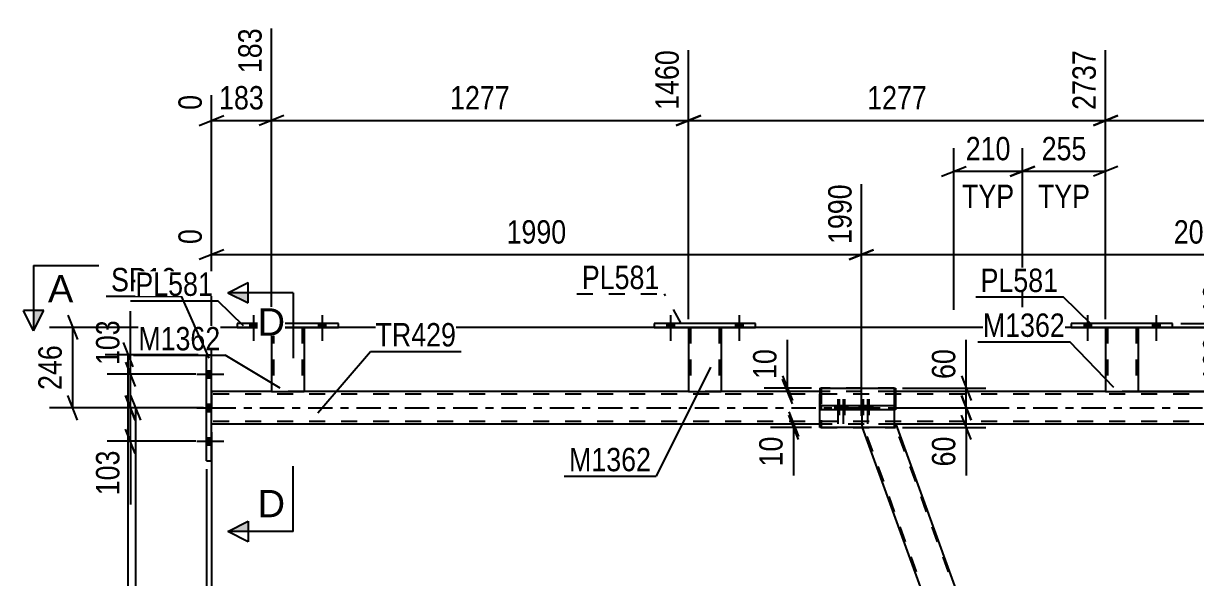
# Model space of a CAD drawing. Header units: millimetres. Extents: x 0 to 1772, y 0 to 560.
# Drawn here: x 1027.2 to 1170.7, y 406 to 473.9 of the extents above; entities that cross this region are included whole.
import ezdxf

# ---------------------------------------------------------------- set-up
doc = ezdxf.new("R2010")
doc.units = ezdxf.units.MM
doc.linetypes.add('DXK_LINE_DOT2', pattern=[3.9198, 1.9599, -1.9599])
doc.linetypes.add('DXK_LINE_DOT3', pattern=[5.9187, 2.979, -0.9799, 0.9799, -0.9799])
doc.styles.add('Arial', font='ARIAL.TTF', dxfattribs={"height": 0.2})
doc.styles.add('Arial Narrow', font='ARIALN.TTF', dxfattribs={"height": 0.2})

# ---------------------------------------------------------------- blocks, each defined once
blk = doc.blocks.new('Bolt-814276686-3985 - 3518')
at = {"linetype": 'Continuous'}
for points in [[(1054.9, 436.66), (1055.78, 436.66), (1055.78, 437.14), (1054.9, 437.14)], [(1063.3, 436.66), (1064.18, 436.66), (1064.18, 437.14), (1063.3, 437.14)]]:
    blk.add_hatch(color=1, dxfattribs=at).paths.add_polyline_path(points)
at = {"color": 1, "linetype": 'Continuous'}
for p, q in [((1055.34, 438.14), (1055.34, 435.02)), ((1063.74, 438.14), (1063.74, 435.02)), ((1054.9, 437.14), (1054.9, 436.66)), ((1055.78, 437.14), (1055.78, 436.66)), ((1063.3, 437.14), (1063.3, 436.66)), ((1064.18, 437.14), (1064.18, 436.66))]:
    blk.add_line(p, q, dxfattribs=at)
blk = doc.blocks.new('Part-814276686-3584 - 3518')
at = {"color": 2, "linetype": 'Continuous'}
for p, q in [((1131, 427.06), (1124.7, 427.06)), ((1124.7, 426.58), (1124.7, 427.06)), ((1131, 426.58), (1124.7, 426.58)), ((1133.81, 427.06), (1131, 427.06)), ((1131, 426.58), (1131, 427.06)), ((1133.81, 426.58), (1131, 426.58)), ((1133.81, 427.06), (1133.81, 426.58))]:
    blk.add_line(p, q, dxfattribs=at)
blk = doc.blocks.new('Part-814276686-3600 - 3518')
at = {"color": 2, "linetype": 'Continuous'}
for p, q in [((1049.57, 420.32), (1049.57, 433.32)), ((1049.57, 433.32), (1050.21, 433.32)), ((1050.21, 420.32), (1050.21, 433.32)), ((1049.57, 420.32), (1050.21, 420.32))]:
    blk.add_line(p, q, dxfattribs=at)
blk = doc.blocks.new('Bolt-814276686-3553 - 3518')
at = {"linetype": 'Continuous'}
for points in [[(1050.21, 430.48), (1050.21, 431.36), (1049.57, 431.36), (1049.57, 430.48)], [(1050.21, 430.48), (1050.21, 431.36), (1049.57, 431.36), (1049.57, 430.48)], [(1050.21, 430.48), (1050.21, 431.36), (1049.57, 431.36), (1049.57, 430.48)], [(1050.21, 426.38), (1050.21, 427.26), (1049.57, 427.26), (1049.57, 426.38)], [(1050.21, 426.38), (1050.21, 427.26), (1049.57, 427.26), (1049.57, 426.38)], [(1050.21, 422.28), (1050.21, 423.16), (1049.57, 423.16), (1049.57, 422.28)], [(1050.21, 422.28), (1050.21, 423.16), (1049.57, 423.16), (1049.57, 422.28)], [(1050.21, 422.28), (1050.21, 423.16), (1049.57, 423.16), (1049.57, 422.28)]]:
    blk.add_hatch(color=1, dxfattribs=at).paths.add_polyline_path(points)
at = {"color": 1, "linetype": 'Continuous'}
for p, q in [((1048.41, 430.92), (1051.73, 430.92)), ((1048.41, 430.92), (1051.73, 430.92)), ((1048.41, 430.92), (1051.73, 430.92)), ((1049.57, 431.36), (1050.21, 431.36)), ((1049.57, 431.36), (1050.21, 431.36)), ((1049.57, 431.36), (1050.21, 431.36)), ((1049.57, 430.48), (1050.21, 430.48)), ((1049.57, 430.48), (1050.21, 430.48)), ((1049.57, 430.48), (1050.21, 430.48)), ((1048.41, 426.82), (1051.73, 426.82)), ((1048.41, 426.82), (1051.73, 426.82)), ((1049.57, 427.26), (1050.21, 427.26)), ((1049.57, 427.26), (1050.21, 427.26)), ((1049.57, 426.38), (1050.21, 426.38)), ((1049.57, 426.38), (1050.21, 426.38)), ((1048.41, 422.72), (1051.73, 422.72)), ((1048.41, 422.72), (1051.73, 422.72)), ((1048.41, 422.72), (1051.73, 422.72)), ((1049.57, 423.16), (1050.21, 423.16)), ((1049.57, 423.16), (1050.21, 423.16)), ((1049.57, 423.16), (1050.21, 423.16)), ((1049.57, 422.28), (1050.21, 422.28)), ((1049.57, 422.28), (1050.21, 422.28)), ((1049.57, 422.28), (1050.21, 422.28))]:
    blk.add_line(p, q, dxfattribs=at)
blk = doc.blocks.new('Bolt-814276686-3987 - 3518')
at = {"linetype": 'Continuous'}
for points in [[(1105.98, 436.66), (1106.86, 436.66), (1106.86, 437.14), (1105.98, 437.14)], [(1114.38, 436.66), (1115.26, 436.66), (1115.26, 437.14), (1114.38, 437.14)]]:
    blk.add_hatch(color=1, dxfattribs=at).paths.add_polyline_path(points)
at = {"color": 1, "linetype": 'Continuous'}
for p, q in [((1106.42, 438.14), (1106.42, 435.02)), ((1114.82, 438.14), (1114.82, 435.02)), ((1105.98, 437.14), (1105.98, 436.66)), ((1106.86, 437.14), (1106.86, 436.66)), ((1114.38, 437.14), (1114.38, 436.66)), ((1115.26, 437.14), (1115.26, 436.66))]:
    blk.add_line(p, q, dxfattribs=at)
blk = doc.blocks.new('Part-814276686-3581 - 3518')
at = {"color": 7, "linetype": 'DXK_LINE_DOT2'}
for p, q in [((1124.86, 429.22), (1124.86, 424.42)), ((1133.81, 429.22), (1124.86, 429.22)), ((1133.97, 428.82), (1133.97, 424.42)), ((1124.86, 424.42), (1133.97, 424.42))]:
    blk.add_line(p, q, dxfattribs=at)
at = {"color": 2, "linetype": 'Continuous'}
for p, q in [((1133.81, 429.22), (1133.97, 429.22)), ((1133.97, 429.22), (1133.97, 428.82))]:
    blk.add_line(p, q, dxfattribs=at)
blk = doc.blocks.new('Bolt-814276686-3582 - 3518')
at = {"color": 1, "linetype": 'DXK_LINE_DOT2'}
for p, q in [((1127.06, 427.86), (1127.06, 424.86)), ((1127.74, 427.86), (1127.74, 424.86)), ((1130.02, 427.86), (1130.02, 424.86)), ((1130.7, 427.86), (1130.7, 424.86)), ((1126.7, 427.06), (1126.7, 426.58)), ((1127.38, 427.06), (1127.38, 426.58)), ((1127.42, 427.06), (1127.42, 426.58)), ((1128.1, 427.06), (1128.1, 426.58)), ((1129.66, 427.06), (1129.66, 426.58)), ((1130.34, 427.06), (1130.34, 426.58)), ((1130.38, 427.06), (1130.38, 426.58)), ((1131.06, 427.06), (1131.06, 426.58))]:
    blk.add_line(p, q, dxfattribs=at)
blk = doc.blocks.new('Part-814276686-3585 - 3518')
at = {"color": 2, "linetype": 'Continuous'}
for p, q in [((1124.7, 429.22), (1133.81, 429.22)), ((1124.7, 429.22), (1124.7, 427.06)), ((1133.81, 429.22), (1133.81, 424.42)), ((1124.7, 424.42), (1124.7, 426.58)), ((1133.81, 424.42), (1124.7, 424.42))]:
    blk.add_line(p, q, dxfattribs=at)
at = {"color": 7, "linetype": 'DXK_LINE_DOT2'}
for q in [(1124.7, 429.22), (1124.7, 427.06)]:
    blk.add_line((1124.7, 426.58), q, dxfattribs=at)
blk = doc.blocks.new('Bolt-814276686-3586 - 3518')
at = {"linetype": 'Continuous'}
for points in [[(1127.25, 427.06), (1126.53, 427.06), (1126.53, 426.58), (1127.25, 426.58)], [(1127.93, 427.06), (1127.21, 427.06), (1127.21, 426.58), (1127.93, 426.58)], [(1130.22, 427.06), (1129.5, 427.06), (1129.5, 426.58), (1130.22, 426.58)], [(1130.9, 427.06), (1130.18, 427.06), (1130.18, 426.58), (1130.9, 426.58)]]:
    blk.add_hatch(color=1, dxfattribs=at).paths.add_polyline_path(points)
at = {"color": 1, "linetype": 'Continuous'}
for p, q in [((1126.89, 427.86), (1126.89, 424.86)), ((1127.57, 427.86), (1127.57, 424.86)), ((1129.86, 427.86), (1129.86, 424.86)), ((1130.54, 427.86), (1130.54, 424.86)), ((1126.53, 427.06), (1126.53, 426.58)), ((1127.21, 427.06), (1127.21, 426.58)), ((1127.25, 427.06), (1127.25, 426.58)), ((1127.93, 427.06), (1127.93, 426.58)), ((1129.5, 427.06), (1129.5, 426.58)), ((1130.18, 427.06), (1130.18, 426.58)), ((1130.22, 427.06), (1130.22, 426.58)), ((1130.9, 427.06), (1130.9, 426.58))]:
    blk.add_line(p, q, dxfattribs=at)
blk = doc.blocks.new('Part-814276686-3590 - 3518')
at = {"color": 7, "linetype": 'DXK_LINE_DOT2'}
for p, q in [((1133.97, 427.06), (1124.86, 427.06)), ((1124.86, 427.06), (1124.86, 426.58)), ((1133.97, 426.58), (1124.86, 426.58)), ((1131.16, 427.06), (1131.16, 426.58)), ((1133.97, 427.06), (1133.97, 426.58))]:
    blk.add_line(p, q, dxfattribs=at)
blk = doc.blocks.new('Part-814276686-3715 - 3518')
at = {"color": 7, "linetype": 'DXK_LINE_DOT2'}
for p, q in [((1129.79, 424.82), (1129.82, 424.82)), ((1133.84, 424.82), (1129.79, 424.82)), ((1129.79, 424.82), (1129.94, 424.42)), ((1174.08, 303.6), (1129.96, 424.82)), ((1178, 303.6), (1133.88, 424.82)), ((1178.17, 303.6), (1176.93, 307.02)), ((1178.17, 303.6), (1173.91, 303.6))]:
    blk.add_line(p, q, dxfattribs=at)
at = {"color": 2, "linetype": 'Continuous'}
for p, q in [((1173.91, 303.6), (1129.94, 424.42)), ((1133.84, 424.82), (1133.81, 424.82)), ((1134.05, 424.82), (1133.84, 424.82)), ((1176.93, 307.02), (1134.05, 424.82))]:
    blk.add_line(p, q, dxfattribs=at)
blk = doc.blocks.new('Part-814276686-3721 - 3518')
at = {"color": 2, "linetype": 'Continuous'}
for p, q in [((1057.54, 428.82), (1050.21, 428.82)), ((1108.62, 428.82), (1061.54, 428.82)), ((1124.7, 428.82), (1112.62, 428.82)), ((1159.7, 428.82), (1133.81, 428.82)), ((1210.78, 428.82), (1163.7, 428.82)), ((1124.7, 424.82), (1050.21, 424.82)), ((1213.61, 424.82), (1134.05, 424.82))]:
    blk.add_line(p, q, dxfattribs=at)
at = {"color": 7, "linetype": 'DXK_LINE_DOT2'}
for p, q in [((1050.21, 428.82), (1050.21, 424.82)), ((1699.12, 428.5), (1050.21, 428.5)), ((1061.54, 428.82), (1057.54, 428.82)), ((1112.62, 428.82), (1108.62, 428.82)), ((1133.81, 428.82), (1124.7, 428.82)), ((1163.7, 428.82), (1159.7, 428.82)), ((1699.12, 425.14), (1050.21, 425.14)), ((1134.05, 424.82), (1124.7, 424.82))]:
    blk.add_line(p, q, dxfattribs=at)
at = {"color": 7, "linetype": 'DXK_LINE_DOT3'}
blk.add_line((1050.21, 426.82), (1699.12, 426.82), dxfattribs=at)
blk = doc.blocks.new('Part-814276686-3942 - 3518')
at = {"color": 2, "linetype": 'Continuous'}
for p, q in [((1104.42, 437.14), (1104.42, 436.66)), ((1116.82, 437.14), (1104.42, 437.14)), ((1104.42, 436.66), (1116.82, 436.66)), ((1116.82, 436.66), (1116.82, 437.14))]:
    blk.add_line(p, q, dxfattribs=at)
blk = doc.blocks.new('Part-814276686-3872 - 3518')
at = {"color": 2, "linetype": 'Continuous'}
for p, q in [((1053.34, 437.14), (1053.34, 436.66)), ((1065.74, 437.14), (1053.34, 437.14)), ((1053.34, 436.66), (1065.74, 436.66)), ((1065.74, 436.66), (1065.74, 437.14))]:
    blk.add_line(p, q, dxfattribs=at)
blk = doc.blocks.new('Part-814276686-3877 - 3518')
at = {"color": 2, "linetype": 'Continuous'}
for p, q in [((1057.54, 436.66), (1057.54, 428.82)), ((1061.54, 436.66), (1061.54, 428.82)), ((1057.54, 428.82), (1061.54, 428.82))]:
    blk.add_line(p, q, dxfattribs=at)
at = {"color": 7, "linetype": 'DXK_LINE_DOT2'}
for p, q in [((1057.54, 436.66), (1061.54, 436.66)), ((1057.54, 436.66), (1057.54, 436.66)), ((1057.54, 436.66), (1057.54, 436.66)), ((1057.78, 436.66), (1057.78, 428.82)), ((1061.3, 436.66), (1061.3, 428.82)), ((1061.54, 436.66), (1061.54, 436.66)), ((1061.54, 436.66), (1061.54, 436.66)), ((1061.24, 428.82), (1061.28, 428.82)), ((1061.24, 428.82), (1061.28, 428.82)), ((1061.28, 428.82), (1061.3, 428.82)), ((1061.28, 428.82), (1061.3, 428.82))]:
    blk.add_line(p, q, dxfattribs=at)
blk = doc.blocks.new('Part-814276686-3947 - 3518')
at = {"color": 2, "linetype": 'Continuous'}
for p, q in [((1108.62, 436.66), (1108.62, 428.82)), ((1112.62, 436.66), (1112.62, 428.82)), ((1108.62, 428.82), (1112.62, 428.82))]:
    blk.add_line(p, q, dxfattribs=at)
at = {"color": 7, "linetype": 'DXK_LINE_DOT2'}
for p, q in [((1108.62, 436.66), (1112.62, 436.66)), ((1108.62, 436.66), (1108.62, 436.66)), ((1108.62, 436.66), (1108.62, 436.66)), ((1108.86, 436.66), (1108.86, 428.82)), ((1112.38, 436.66), (1112.38, 428.82)), ((1112.62, 436.66), (1112.62, 436.66)), ((1112.62, 436.66), (1112.62, 436.66)), ((1112.32, 428.82), (1112.36, 428.82)), ((1112.32, 428.82), (1112.36, 428.82)), ((1112.36, 428.82), (1112.38, 428.82)), ((1112.36, 428.82), (1112.38, 428.82))]:
    blk.add_line(p, q, dxfattribs=at)
blk = doc.blocks.new('Part-814276686-3952 - 3518')
at = {"color": 2, "linetype": 'Continuous'}
for p, q in [((1155.5, 437.14), (1155.5, 436.66)), ((1167.9, 437.14), (1155.5, 437.14)), ((1155.5, 436.66), (1167.9, 436.66)), ((1167.9, 436.66), (1167.9, 437.14))]:
    blk.add_line(p, q, dxfattribs=at)
blk = doc.blocks.new('Part-814276686-3957 - 3518')
at = {"color": 2, "linetype": 'Continuous'}
for p, q in [((1159.7, 436.66), (1159.7, 428.82)), ((1163.7, 436.66), (1163.7, 428.82)), ((1159.7, 428.82), (1163.7, 428.82))]:
    blk.add_line(p, q, dxfattribs=at)
at = {"color": 7, "linetype": 'DXK_LINE_DOT2'}
for p, q in [((1159.7, 436.66), (1163.7, 436.66)), ((1159.7, 436.66), (1159.7, 436.66)), ((1159.7, 436.66), (1159.7, 436.66)), ((1159.94, 436.66), (1159.94, 428.82)), ((1163.46, 436.66), (1163.46, 428.82)), ((1163.7, 436.66), (1163.7, 436.66)), ((1163.7, 436.66), (1163.7, 436.66)), ((1163.4, 428.82), (1163.44, 428.82)), ((1163.4, 428.82), (1163.44, 428.82)), ((1163.44, 428.82), (1163.46, 428.82)), ((1163.44, 428.82), (1163.46, 428.82))]:
    blk.add_line(p, q, dxfattribs=at)
blk = doc.blocks.new('Bolt-814276686-3984 - 3518')
at = {"linetype": 'Continuous'}
for points in [[(1054.9, 436.66), (1055.78, 436.66), (1055.78, 437.14), (1054.9, 437.14)], [(1063.3, 436.66), (1064.18, 436.66), (1064.18, 437.14), (1063.3, 437.14)]]:
    blk.add_hatch(color=1, dxfattribs=at).paths.add_polyline_path(points)
at = {"color": 1, "linetype": 'Continuous'}
for p, q in [((1055.34, 438.14), (1055.34, 435.02)), ((1063.74, 438.14), (1063.74, 435.02)), ((1054.9, 437.14), (1054.9, 436.66)), ((1055.78, 437.14), (1055.78, 436.66)), ((1063.3, 437.14), (1063.3, 436.66)), ((1064.18, 437.14), (1064.18, 436.66))]:
    blk.add_line(p, q, dxfattribs=at)
blk = doc.blocks.new('Bolt-814276686-3986 - 3518')
at = {"linetype": 'Continuous'}
for points in [[(1105.98, 436.66), (1106.86, 436.66), (1106.86, 437.14), (1105.98, 437.14)], [(1114.38, 436.66), (1115.26, 436.66), (1115.26, 437.14), (1114.38, 437.14)]]:
    blk.add_hatch(color=1, dxfattribs=at).paths.add_polyline_path(points)
at = {"color": 1, "linetype": 'Continuous'}
for p, q in [((1106.42, 438.14), (1106.42, 435.02)), ((1114.82, 438.14), (1114.82, 435.02)), ((1105.98, 437.14), (1105.98, 436.66)), ((1106.86, 437.14), (1106.86, 436.66)), ((1114.38, 437.14), (1114.38, 436.66)), ((1115.26, 437.14), (1115.26, 436.66))]:
    blk.add_line(p, q, dxfattribs=at)
blk = doc.blocks.new('Bolt-814276686-3988 - 3518')
at = {"linetype": 'Continuous'}
for points in [[(1157.06, 436.66), (1157.94, 436.66), (1157.94, 437.14), (1157.06, 437.14)], [(1165.46, 436.66), (1166.34, 436.66), (1166.34, 437.14), (1165.46, 437.14)]]:
    blk.add_hatch(color=1, dxfattribs=at).paths.add_polyline_path(points)
at = {"color": 1, "linetype": 'Continuous'}
for p, q in [((1157.5, 438.14), (1157.5, 435.02)), ((1165.9, 438.14), (1165.9, 435.02)), ((1157.06, 437.14), (1157.06, 436.66)), ((1157.94, 437.14), (1157.94, 436.66)), ((1165.46, 437.14), (1165.46, 436.66)), ((1166.34, 437.14), (1166.34, 436.66))]:
    blk.add_line(p, q, dxfattribs=at)
blk = doc.blocks.new('Bolt-814276686-3989 - 3518')
at = {"linetype": 'Continuous'}
for points in [[(1157.06, 436.66), (1157.94, 436.66), (1157.94, 437.14), (1157.06, 437.14)], [(1165.46, 436.66), (1166.34, 436.66), (1166.34, 437.14), (1165.46, 437.14)]]:
    blk.add_hatch(color=1, dxfattribs=at).paths.add_polyline_path(points)
at = {"color": 1, "linetype": 'Continuous'}
for p, q in [((1157.5, 438.14), (1157.5, 435.02)), ((1165.9, 438.14), (1165.9, 435.02)), ((1157.06, 437.14), (1157.06, 436.66)), ((1157.94, 437.14), (1157.94, 436.66)), ((1165.46, 437.14), (1165.46, 436.66)), ((1166.34, 437.14), (1166.34, 436.66))]:
    blk.add_line(p, q, dxfattribs=at)
blk = doc.blocks.new('StraightDimension-814276686-4226 - 3518')
at = {"color": 7, "linetype": 'Continuous'}
for p, q in [((1050.21, 423.82), (1050.21, 365.2)), ((1095.79, 304.6), (1095.79, 370.45)), ((1051.71, 368.2), (1048.71, 367)), ((1050.21, 367.6), (1095.79, 367.6)), ((1094.29, 367), (1097.29, 368.2))]:
    blk.add_line(p, q, dxfattribs=at)
at = {"color": 0}
blk.add_wipeout([(1077.25, 368.35), (1077.25, 372.55), (1068.74, 372.55), (1068.74, 368.35)], dxfattribs=at)
at = {"color": 3, "style": 'Arial Narrow'}
blk.add_text('1139', height=2.863, dxfattribs=at).set_placement((1069.34, 368.95))
blk = doc.blocks.new('StraightDimension-814276686-4003 - 3518')
at = {"color": 7, "linetype": 'Continuous'}
for p, q in [((1175.85, 437.14), (1175.85, 443.04)), ((1175.85, 437.14), (1175.85, 443.04)), ((1175.25, 438.64), (1176.45, 435.64)), ((1176.45, 435.16), (1175.25, 438.16)), ((1162.7, 436.66), (1178.25, 436.66)), ((1168.9, 437.14), (1178.25, 437.14)), ((1175.85, 436.66), (1175.85, 437.14))]:
    blk.add_line(p, q, dxfattribs=at)
at = {"color": 0, "linetype": 'Continuous'}
blk.add_wipeout([(1180.95, 443.89), (1176.75, 443.89), (1176.75, 436.3), (1180.95, 436.3)], dxfattribs=at)
at = {"color": 0}
blk.add_wipeout([(1175.1, 442.52), (1170.9, 442.52), (1170.9, 437.66), (1175.1, 437.66)], dxfattribs=at)
at = {"color": 3, "linetype": 'Continuous', "style": 'Arial Narrow'}
blk.add_text('TYP', height=2.863, rotation=90.0002, dxfattribs=at).set_placement((1180.35, 436.9))
at = {"color": 3, "style": 'Arial Narrow'}
blk.add_text('12', height=2.863, rotation=90.0002, dxfattribs=at).set_placement((1174.5, 438.26))
blk = doc.blocks.new('StraightDimension-814276686-4807 - 3518')
at = {"color": 7, "linetype": 'Continuous'}
for p, q in [((1041.53, 425.32), (1040.33, 428.32)), ((1048.57, 426.82), (1038.08, 426.82)), ((1040.93, 300.96), (1040.93, 426.82)), ((1040.33, 302.46), (1041.53, 299.46)), ((1094.15, 300.96), (1038.08, 300.96))]:
    blk.add_line(p, q, dxfattribs=at)
at = {"color": 0}
blk.add_wipeout([(1040.18, 368.15), (1035.98, 368.15), (1035.98, 359.63), (1040.18, 359.63)], dxfattribs=at)
at = {"color": 3, "style": 'Arial Narrow'}
blk.add_text('3147', height=2.863, rotation=90.0002, dxfattribs=at).set_placement((1039.58, 360.23))
blk = doc.blocks.new('StraightDimension-814276686-4129 - 3518')
at = {"color": 7, "linetype": 'Continuous'}
for p, q in [((1108.62, 437.66), (1108.62, 470.6)), ((1159.7, 437.66), (1159.7, 470.6)), ((1110.12, 462.59), (1107.12, 461.39)), ((1158.2, 461.39), (1161.2, 462.59)), ((1108.62, 461.99), (1159.7, 461.99))]:
    blk.add_line(p, q, dxfattribs=at)
at = {"color": 0}
blk.add_wipeout([(1138.42, 462.74), (1138.42, 466.94), (1129.9, 466.94), (1129.9, 462.74)], dxfattribs=at)
at = {"color": 3, "style": 'Arial Narrow'}
blk.add_text('1277', height=2.863, dxfattribs=at).set_placement((1130.5, 463.34))
at = {"color": 0, "linetype": 'Continuous'}
blk.add_wipeout([(1159.1, 471.2), (1154.9, 471.2), (1154.9, 462.69), (1159.1, 462.69)], dxfattribs=at)
at = {"color": 3, "linetype": 'Continuous', "style": 'Arial Narrow'}
blk.add_text('2737', height=2.863, rotation=90.0002, dxfattribs=at).set_placement((1158.5, 463.29))
blk = doc.blocks.new('StraightDimension-814276686-4522 - 3518')
at = {"color": 7, "linetype": 'Continuous'}
blk.add_line((1049.57, 419.32), (1049.57, 259.05), dxfattribs=at)
blk = doc.blocks.new('StraightDimension-814276686-4170 - 3518')
at = {"color": 7, "linetype": 'Continuous'}
for p, q in [((1040.27, 430.92), (1040.27, 438.65)), ((1040.27, 430.92), (1040.27, 438.65)), ((1039.67, 432.42), (1040.87, 429.42)), ((1048.27, 430.92), (1037.42, 430.92)), ((1040.27, 426.82), (1040.27, 430.92)), ((1040.87, 425.32), (1039.67, 428.32)), ((1048.89, 426.82), (1037.42, 426.82))]:
    blk.add_line(p, q, dxfattribs=at)
at = {"color": 0}
blk.add_wipeout([(1039.52, 438.13), (1035.32, 438.13), (1035.32, 431.45), (1039.52, 431.45)], dxfattribs=at)
at = {"color": 3, "style": 'Arial Narrow'}
blk.add_text('103', height=2.863, rotation=90.0002, dxfattribs=at).set_placement((1038.92, 432.05))
blk = doc.blocks.new('StraightDimension-814276686-4924 - 3518')
at = {"color": 7, "linetype": 'Continuous'}
for p, q in [((1142.64, 429.22), (1142.64, 435.13)), ((1142.64, 429.22), (1142.64, 435.13)), ((1142.04, 430.72), (1143.24, 427.72)), ((1134.81, 429.22), (1145.04, 429.22)), ((1142.64, 426.82), (1142.64, 429.22)), ((1143.24, 425.32), (1142.04, 428.32)), ((1134.81, 426.82), (1145.04, 426.82))]:
    blk.add_line(p, q, dxfattribs=at)
at = {"color": 0}
blk.add_wipeout([(1141.89, 434.6), (1137.69, 434.6), (1137.69, 429.75), (1141.89, 429.75)], dxfattribs=at)
at = {"color": 3, "style": 'Arial Narrow'}
blk.add_text('60', height=2.863, rotation=90.0002, dxfattribs=at).set_placement((1141.29, 430.35))
blk = doc.blocks.new('StraightDimension-814276686-3994 - 3518')
at = {"color": 7, "linetype": 'Continuous'}
for p, q in [((1175.25, 438.16), (1176.45, 435.16)), ((1162.7, 436.66), (1178.25, 436.66)), ((1175.85, 428.82), (1175.85, 436.66)), ((1176.45, 427.32), (1175.25, 430.32)), ((1162.7, 428.82), (1178.25, 428.82))]:
    blk.add_line(p, q, dxfattribs=at)
at = {"color": 0, "linetype": 'Continuous'}
blk.add_wipeout([(1180.95, 436.53), (1176.75, 436.53), (1176.75, 428.94), (1180.95, 428.94)], dxfattribs=at)
at = {"color": 0}
blk.add_wipeout([(1175.1, 436.08), (1170.9, 436.08), (1170.9, 429.4), (1175.1, 429.4)], dxfattribs=at)
at = {"color": 3, "style": 'Arial Narrow'}
blk.add_text('196', height=2.863, rotation=90.0002, dxfattribs=at).set_placement((1174.5, 430))
at = {"color": 3, "linetype": 'Continuous', "style": 'Arial Narrow'}
blk.add_text('TYP', height=2.863, rotation=90.0002, dxfattribs=at).set_placement((1180.35, 429.54))
blk = doc.blocks.new('StraightDimension-814276686-4139 - 3518')
at = {"color": 7, "linetype": 'Continuous'}
for p, q in [((1057.54, 437.66), (1057.54, 473.27)), ((1108.62, 437.66), (1108.62, 470.6)), ((1059.04, 462.59), (1056.04, 461.39)), ((1107.12, 461.39), (1110.12, 462.59)), ((1057.54, 461.99), (1108.62, 461.99))]:
    blk.add_line(p, q, dxfattribs=at)
at = {"color": 0}
blk.add_wipeout([(1087.34, 462.74), (1087.34, 466.94), (1078.82, 466.94), (1078.82, 462.74)], dxfattribs=at)
at = {"color": 3, "style": 'Arial Narrow'}
blk.add_text('1277', height=2.863, dxfattribs=at).set_placement((1079.42, 463.34))
at = {"color": 0, "linetype": 'Continuous'}
blk.add_wipeout([(1108.02, 471.2), (1103.82, 471.2), (1103.82, 462.69), (1108.02, 462.69)], dxfattribs=at)
at = {"color": 3, "linetype": 'Continuous', "style": 'Arial Narrow'}
blk.add_text('1460', height=2.863, rotation=90.0002, dxfattribs=at).set_placement((1107.42, 463.29))
blk = doc.blocks.new('StraightDimension-814276686-4013 - 3518')
at = {"color": 7, "linetype": 'Continuous'}
for p, q in [((1141.12, 438.8), (1141.12, 458.62)), ((1149.52, 439.14), (1149.52, 458.62)), ((1139.62, 455.17), (1142.62, 456.37)), ((1141.12, 455.77), (1149.52, 455.77)), ((1151.02, 456.37), (1148.02, 455.17))]:
    blk.add_line(p, q, dxfattribs=at)
at = {"color": 0}
blk.add_wipeout([(1148.66, 456.52), (1148.66, 460.72), (1141.97, 460.72), (1141.97, 456.52)], dxfattribs=at)
at = {"color": 0, "linetype": 'Continuous'}
blk.add_wipeout([(1149.11, 450.67), (1149.11, 454.87), (1141.52, 454.87), (1141.52, 450.67)], dxfattribs=at)
at = {"color": 3, "style": 'Arial Narrow'}
blk.add_text('210', height=2.863, dxfattribs=at).set_placement((1142.57, 457.12))
at = {"color": 3, "linetype": 'Continuous', "style": 'Arial Narrow'}
blk.add_text('TYP', height=2.863, dxfattribs=at).set_placement((1142.12, 451.27))
blk = doc.blocks.new('StraightDimension-814276686-4014 - 3518')
at = {"color": 7, "linetype": 'Continuous'}
for p, q in [((1149.52, 439.14), (1149.52, 458.62)), ((1159.7, 437.66), (1159.7, 458.62)), ((1148.02, 455.17), (1151.02, 456.37)), ((1149.52, 455.77), (1159.7, 455.77)), ((1161.2, 456.37), (1158.2, 455.17))]:
    blk.add_line(p, q, dxfattribs=at)
at = {"color": 0}
blk.add_wipeout([(1157.95, 456.52), (1157.95, 460.72), (1151.27, 460.72), (1151.27, 456.52)], dxfattribs=at)
at = {"color": 0, "linetype": 'Continuous'}
blk.add_wipeout([(1158.4, 450.67), (1158.4, 454.87), (1150.81, 454.87), (1150.81, 450.67)], dxfattribs=at)
at = {"color": 3, "style": 'Arial Narrow'}
blk.add_text('255', height=2.863, dxfattribs=at).set_placement((1151.87, 457.12))
at = {"color": 3, "linetype": 'Continuous', "style": 'Arial Narrow'}
blk.add_text('TYP', height=2.863, dxfattribs=at).set_placement((1151.41, 451.27))
blk = doc.blocks.new('StraightDimension-814276686-4119 - 3518')
at = {"color": 7, "linetype": 'Continuous'}
for p, q in [((1159.7, 437.66), (1159.7, 470.6)), ((1210.78, 437.66), (1210.78, 470.6)), ((1161.2, 462.59), (1158.2, 461.39)), ((1209.28, 461.39), (1212.28, 462.59)), ((1159.7, 461.99), (1210.78, 461.99))]:
    blk.add_line(p, q, dxfattribs=at)
at = {"color": 0}
blk.add_wipeout([(1189.5, 462.74), (1189.5, 466.94), (1180.98, 466.94), (1180.98, 462.74)], dxfattribs=at)
at = {"color": 3, "style": 'Arial Narrow'}
blk.add_text('1277', height=2.863, dxfattribs=at).set_placement((1181.58, 463.34))
at = {"color": 0, "linetype": 'Continuous'}
blk.add_wipeout([(1210.18, 471.2), (1205.98, 471.2), (1205.98, 462.69), (1210.18, 462.69)], dxfattribs=at)
at = {"color": 3, "linetype": 'Continuous', "style": 'Arial Narrow'}
blk.add_text('4014', height=2.863, rotation=90.0002, dxfattribs=at).set_placement((1209.58, 463.29))
blk = doc.blocks.new('StraightDimension-814276686-4149 - 3518')
at = {"color": 7, "linetype": 'Continuous'}
for p, q in [((1057.54, 437.66), (1057.54, 473.27)), ((1050.21, 429.82), (1050.21, 465.11)), ((1048.71, 461.39), (1051.71, 462.59)), ((1059.04, 462.59), (1056.04, 461.39)), ((1050.21, 461.99), (1057.54, 461.99))]:
    blk.add_line(p, q, dxfattribs=at)
at = {"color": 0}
blk.add_wipeout([(1057.22, 462.74), (1057.22, 466.94), (1050.53, 466.94), (1050.53, 462.74)], dxfattribs=at)
at = {"color": 0, "linetype": 'Continuous'}
blk.add_wipeout([(1049.61, 465.71), (1045.41, 465.71), (1045.41, 462.69), (1049.61, 462.69)], dxfattribs=at)
at = {"color": 3, "style": 'Arial Narrow'}
blk.add_text('183', height=2.863, dxfattribs=at).set_placement((1051.13, 463.34))
at = {"color": 3, "linetype": 'Continuous', "style": 'Arial Narrow'}
blk.add_text('0', height=2.86, rotation=90.0002, dxfattribs=at).set_placement((1049.01, 463.29))
at = {"color": 0, "linetype": 'Continuous'}
blk.add_wipeout([(1056.94, 473.87), (1052.74, 473.87), (1052.74, 467.19), (1056.94, 467.19)], dxfattribs=at)
at = {"color": 3, "linetype": 'Continuous', "style": 'Arial Narrow'}
blk.add_text('183', height=2.863, rotation=90.0002, dxfattribs=at).set_placement((1056.34, 467.79))
blk = doc.blocks.new('StraightDimension-814276686-4160 - 3518')
at = {"color": 7, "linetype": 'Continuous'}
for p, q in [((1039.67, 428.32), (1040.87, 425.32)), ((1048.89, 426.82), (1037.42, 426.82)), ((1040.27, 422.72), (1040.27, 426.82)), ((1040.87, 421.22), (1039.67, 424.22)), ((1048.27, 422.72), (1037.42, 422.72)), ((1040.27, 422.72), (1040.27, 414.99)), ((1040.27, 422.72), (1040.27, 414.99))]:
    blk.add_line(p, q, dxfattribs=at)
at = {"color": 0}
blk.add_wipeout([(1039.52, 422.2), (1035.32, 422.2), (1035.32, 415.51), (1039.52, 415.51)], dxfattribs=at)
at = {"color": 3, "style": 'Arial Narrow'}
blk.add_text('103', height=2.863, rotation=90.0002, dxfattribs=at).set_placement((1038.92, 416.11))
blk = doc.blocks.new('StraightDimension-814276686-4237 - 3518')
at = {"color": 7, "linetype": 'Continuous'}
for p, q in [((1129.79, 425.82), (1129.79, 454.18)), ((1050.21, 434.32), (1050.21, 448.7)), ((1051.71, 446.17), (1048.71, 444.97)), ((1050.21, 445.57), (1129.79, 445.57)), ((1128.29, 444.97), (1131.29, 446.17))]:
    blk.add_line(p, q, dxfattribs=at)
at = {"color": 0}
blk.add_wipeout([(1094.26, 446.32), (1094.26, 450.52), (1085.74, 450.52), (1085.74, 446.32)], dxfattribs=at)
at = {"color": 3, "style": 'Arial Narrow'}
blk.add_text('1990', height=2.863, dxfattribs=at).set_placement((1086.34, 446.92))
at = {"color": 0, "linetype": 'Continuous'}
for points in [[(1129.19, 454.78), (1124.99, 454.78), (1124.99, 446.27), (1129.19, 446.27)], [(1049.61, 449.3), (1045.41, 449.3), (1045.41, 446.27), (1049.61, 446.27)]]:
    blk.add_wipeout(points, dxfattribs=at)
at = {"color": 3, "linetype": 'Continuous', "style": 'Arial Narrow'}
for s, height, p in [('1990', 2.863, (1128.59, 446.87)), ('0', 2.86, (1049.01, 446.87))]:
    blk.add_text(s, height=height, rotation=90.0002, dxfattribs=at).set_placement(p)
blk = doc.blocks.new('StraightDimension-814276686-4812 - 3518')
at = {"color": 7, "linetype": 'Continuous'}
for p, q in [((1040.61, 431.82), (1039.41, 434.82)), ((1048.57, 433.32), (1037.16, 433.32)), ((1040.01, 293.22), (1040.01, 433.32))]:
    blk.add_line(p, q, dxfattribs=at)
blk = doc.blocks.new('StraightDimension-814276686-4493 - 3518')
at = {"color": 7, "linetype": 'Continuous'}
for p, q in [((1129.79, 425.82), (1129.79, 454.18)), ((1213.61, 425.82), (1213.61, 454.18)), ((1131.29, 446.17), (1128.29, 444.97)), ((1129.79, 445.57), (1213.61, 445.57)), ((1212.11, 444.97), (1215.11, 446.17))]:
    blk.add_line(p, q, dxfattribs=at)
at = {"color": 0}
blk.add_wipeout([(1175.96, 446.32), (1175.96, 450.52), (1167.45, 450.52), (1167.45, 446.32)], dxfattribs=at)
at = {"color": 3, "style": 'Arial Narrow'}
blk.add_text('2095', height=2.863, dxfattribs=at).set_placement((1168.05, 446.92))
at = {"color": 0, "linetype": 'Continuous'}
blk.add_wipeout([(1213.01, 454.78), (1208.81, 454.78), (1208.81, 446.27), (1213.01, 446.27)], dxfattribs=at)
at = {"color": 3, "linetype": 'Continuous', "style": 'Arial Narrow'}
blk.add_text('4085', height=2.863, rotation=90.0002, dxfattribs=at).set_placement((1212.41, 446.87))
blk = doc.blocks.new('StraightDimension-814276686-4892 - 3518')
at = {"color": 7, "linetype": 'Continuous'}
for p, q in [((1120.74, 429.22), (1120.74, 435.13)), ((1120.74, 429.22), (1120.74, 435.13)), ((1120.14, 430.72), (1121.34, 427.72)), ((1123.7, 429.22), (1117.89, 429.22)), ((1121.34, 427.32), (1120.14, 430.32)), ((1120.74, 428.82), (1120.74, 429.22)), ((1123.7, 428.82), (1117.89, 428.82))]:
    blk.add_line(p, q, dxfattribs=at)
at = {"color": 0}
blk.add_wipeout([(1119.99, 434.6), (1115.79, 434.6), (1115.79, 429.75), (1119.99, 429.75)], dxfattribs=at)
at = {"color": 3, "style": 'Arial Narrow'}
blk.add_text('10', height=2.863, rotation=90.0002, dxfattribs=at).set_placement((1119.39, 430.35))
blk = doc.blocks.new('StraightDimension-814276686-4960 - 3518')
at = {"color": 7, "linetype": 'Continuous'}
for p, q in [((1032.61, 438.16), (1033.81, 435.16)), ((1516.26, 436.66), (1030.36, 436.66)), ((1033.21, 426.82), (1033.21, 436.66)), ((1033.81, 425.32), (1032.61, 428.32)), ((1049.21, 426.82), (1030.36, 426.82))]:
    blk.add_line(p, q, dxfattribs=at)
at = {"color": 0}
blk.add_wipeout([(1032.46, 435.08), (1028.26, 435.08), (1028.26, 428.4), (1032.46, 428.4)], dxfattribs=at)
at = {"color": 3, "style": 'Arial Narrow'}
blk.add_text('246', height=2.863, rotation=90.0002, dxfattribs=at).set_placement((1031.86, 429))
blk = doc.blocks.new('StraightDimension-814276686-4869 - 3518')
at = {"color": 7, "linetype": 'Continuous'}
for p, q in [((1120.89, 426.32), (1122.09, 423.32)), ((1122.09, 422.92), (1120.89, 425.92)), ((1123.7, 424.82), (1118.64, 424.82)), ((1123.7, 424.42), (1118.64, 424.42)), ((1121.49, 424.42), (1121.49, 424.82)), ((1121.49, 424.42), (1121.49, 418.51)), ((1121.49, 424.42), (1121.49, 418.51))]:
    blk.add_line(p, q, dxfattribs=at)
at = {"color": 0}
blk.add_wipeout([(1120.74, 423.9), (1116.54, 423.9), (1116.54, 419.04), (1120.74, 419.04)], dxfattribs=at)
at = {"color": 3, "style": 'Arial Narrow'}
blk.add_text('10', height=2.863, rotation=90.0002, dxfattribs=at).set_placement((1120.14, 419.64))
blk = doc.blocks.new('StraightDimension-814276686-4915 - 3518')
at = {"color": 7, "linetype": 'Continuous'}
for p, q in [((1142.04, 428.32), (1143.24, 425.32)), ((1134.81, 426.82), (1145.04, 426.82)), ((1142.64, 424.42), (1142.64, 426.82)), ((1143.24, 422.92), (1142.04, 425.92)), ((1134.81, 424.42), (1145.04, 424.42)), ((1142.64, 424.42), (1142.64, 418.51)), ((1142.64, 424.42), (1142.64, 418.51))]:
    blk.add_line(p, q, dxfattribs=at)
at = {"color": 0}
blk.add_wipeout([(1141.89, 423.9), (1137.69, 423.9), (1137.69, 419.04), (1141.89, 419.04)], dxfattribs=at)
at = {"color": 3, "style": 'Arial Narrow'}
blk.add_text('60', height=2.863, rotation=90.0002, dxfattribs=at).set_placement((1141.29, 419.64))
blk = doc.blocks.new('Mark-814276686-3873 - 3518')
at = {"color": 0}
blk.add_wipeout([(1051.29, 433.85), (1051.29, 436.85), (1041.24, 436.85), (1041.24, 433.85)], dxfattribs=at)
blk.add_wipeout([(1051.29, 433.85), (1051.29, 436.85), (1041.24, 436.85), (1041.24, 433.85)], dxfattribs=at)
at = {"color": 30, "linetype": 'Continuous'}
for p in [(1040.64, 433.25), (1058.62, 429.23)]:
    blk.add_line(p, (1051.89, 433.25), dxfattribs=at)
at = {"color": 3, "style": 'Arial Narrow'}
blk.add_text('M1362', height=2.863, dxfattribs=at).set_placement((1041.24, 433.85))
blk = doc.blocks.new('SectionMark-814276686-4990 - 3518')
at = {"linetype": 'Continuous'}
blk.add_hatch(color=6, dxfattribs=at).paths.add_polyline_path([(1028.42, 438.72), (1029.67, 438.72), (1028.42, 436.22)])
at = {"color": 6, "linetype": 'Continuous'}
for p, q in [((1028.42, 444.22), (1036.42, 444.22)), ((1028.42, 444.22), (1028.42, 436.22)), ((1028.42, 436.22), (1027.17, 438.72)), ((1029.67, 438.72), (1027.17, 438.72)), ((1028.42, 436.22), (1029.67, 438.72))]:
    blk.add_line(p, q, dxfattribs=at)
at = {"color": 0, "linetype": 'Continuous'}
blk.add_wipeout([(1033.28, 439.72), (1033.28, 443.22), (1030.17, 443.22), (1030.17, 439.72)], dxfattribs=at)
at = {"color": 3, "linetype": 'Continuous', "style": 'Arial'}
blk.add_text('A', height=3.34, dxfattribs=at).set_placement((1030.17, 439.72))
blk = doc.blocks.new('Mark-814276686-3596 - 3518')
at = {"color": 0}
blk.add_wipeout([(1045.94, 441.08), (1045.94, 444.08), (1037.9, 444.08), (1037.9, 441.08)], dxfattribs=at)
blk.add_wipeout([(1045.94, 441.08), (1045.94, 444.08), (1037.9, 444.08), (1037.9, 441.08)], dxfattribs=at)
at = {"color": 30, "linetype": 'Continuous'}
for p in [(1037.3, 440.48), (1049.93, 432.88)]:
    blk.add_line(p, (1046.54, 440.48), dxfattribs=at)
at = {"color": 3, "style": 'Arial Narrow'}
blk.add_text('SP19', height=2.863, dxfattribs=at).set_placement((1037.9, 441.08))
blk = doc.blocks.new('Mark-814276686-3717 - 3518')
at = {"color": 0}
blk.add_wipeout([(1080.16, 434.33), (1080.16, 437.33), (1070.29, 437.33), (1070.29, 434.33)], dxfattribs=at)
blk.add_wipeout([(1080.16, 434.33), (1080.16, 437.33), (1070.29, 437.33), (1070.29, 434.33)], dxfattribs=at)
at = {"color": 30, "linetype": 'Continuous'}
for p, q in [((1063.23, 426.21), (1069.69, 433.73)), ((1069.69, 433.73), (1080.76, 433.73))]:
    blk.add_line(p, q, dxfattribs=at)
at = {"color": 3, "style": 'Arial Narrow'}
blk.add_text('TR429', height=2.863, dxfattribs=at).set_placement((1070.29, 434.33))
blk = doc.blocks.new('Mark-814276686-3938 - 3518')
at = {"color": 0}
blk.add_wipeout([(1105.07, 441.35), (1105.07, 444.35), (1095.56, 444.35), (1095.56, 441.35)], dxfattribs=at)
blk.add_wipeout([(1105.07, 441.35), (1105.07, 444.35), (1095.56, 444.35), (1095.56, 441.35)], dxfattribs=at)
at = {"color": 30, "linetype": 'DXK_LINE_DOT2'}
for p in [(1094.96, 440.75), (1107.74, 437.14)]:
    blk.add_line(p, (1105.67, 440.75), dxfattribs=at)
at = {"color": 3, "style": 'Arial Narrow'}
blk.add_text('PL581', height=2.863, dxfattribs=at).set_placement((1095.56, 441.35))
blk = doc.blocks.new('Mark-814276686-3868 - 3518')
at = {"color": 0}
blk.add_wipeout([(1050.39, 440.52), (1050.39, 443.52), (1040.88, 443.52), (1040.88, 440.52)], dxfattribs=at)
blk.add_wipeout([(1050.39, 440.52), (1050.39, 443.52), (1040.88, 443.52), (1040.88, 440.52)], dxfattribs=at)
at = {"color": 30, "linetype": 'Continuous'}
for p in [(1040.28, 439.92), (1054.11, 436.84)]:
    blk.add_line(p, (1050.99, 439.92), dxfattribs=at)
at = {"color": 3, "style": 'Arial Narrow'}
blk.add_text('PL581', height=2.863, dxfattribs=at).set_placement((1040.88, 440.52))
blk = doc.blocks.new('Mark-814276686-3943 - 3518')
at = {"color": 0}
blk.add_wipeout([(1104.05, 419.05), (1104.05, 422.05), (1093.99, 422.05), (1093.99, 419.05)], dxfattribs=at)
blk.add_wipeout([(1104.05, 419.05), (1104.05, 422.05), (1093.99, 422.05), (1093.99, 419.05)], dxfattribs=at)
at = {"color": 30, "linetype": 'Continuous'}
for p in [(1111.33, 431.78), (1093.39, 418.45)]:
    blk.add_line(p, (1104.65, 418.45), dxfattribs=at)
at = {"color": 3, "style": 'Arial Narrow'}
blk.add_text('M1362', height=2.863, dxfattribs=at).set_placement((1093.99, 419.05))
blk = doc.blocks.new('Mark-814276686-3948 - 3518')
at = {"color": 0}
blk.add_wipeout([(1153.9, 440.99), (1153.9, 443.99), (1144.39, 443.99), (1144.39, 440.99)], dxfattribs=at)
blk.add_wipeout([(1153.9, 440.99), (1153.9, 443.99), (1144.39, 443.99), (1144.39, 440.99)], dxfattribs=at)
at = {"color": 30, "linetype": 'Continuous'}
for p in [(1143.79, 440.39), (1157.99, 437.03)]:
    blk.add_line(p, (1154.5, 440.39), dxfattribs=at)
at = {"color": 3, "style": 'Arial Narrow'}
blk.add_text('PL581', height=2.863, dxfattribs=at).set_placement((1144.39, 440.99))
blk = doc.blocks.new('Mark-814276686-3953 - 3518')
at = {"color": 0}
blk.add_wipeout([(1154.72, 435.5), (1154.72, 438.5), (1144.67, 438.5), (1144.67, 435.5)], dxfattribs=at)
blk.add_wipeout([(1154.72, 435.5), (1154.72, 438.5), (1144.67, 438.5), (1144.67, 435.5)], dxfattribs=at)
at = {"color": 30, "linetype": 'Continuous'}
for p in [(1144.07, 434.9), (1160.7, 429.3)]:
    blk.add_line(p, (1155.32, 434.9), dxfattribs=at)
at = {"color": 3, "style": 'Arial Narrow'}
blk.add_text('M1362', height=2.863, dxfattribs=at).set_placement((1144.67, 435.5))
blk = doc.blocks.new('SectionMark-814276686-4998 - 3518')
at = {"linetype": 'Continuous'}
for points in [[(1054.71, 440.91), (1054.71, 439.66), (1052.21, 440.91)], [(1054.71, 412.92), (1054.71, 411.67), (1052.21, 411.67)]]:
    blk.add_hatch(color=6, dxfattribs=at).paths.add_polyline_path(points)
at = {"color": 6, "linetype": 'Continuous'}
for p, q in [((1052.21, 440.91), (1054.71, 442.16)), ((1054.71, 439.66), (1054.71, 442.16)), ((1060.21, 440.91), (1052.21, 440.91)), ((1052.21, 440.91), (1054.71, 439.66)), ((1060.21, 440.91), (1060.21, 432.91)), ((1060.21, 411.67), (1060.21, 419.67)), ((1052.21, 411.67), (1054.71, 412.92)), ((1054.71, 412.92), (1054.71, 410.42)), ((1060.21, 411.67), (1052.21, 411.67)), ((1054.71, 410.42), (1052.21, 411.67))]:
    blk.add_line(p, q, dxfattribs=at)
at = {"color": 0, "linetype": 'Continuous'}
for points in [[(1059.21, 435.66), (1059.21, 439.16), (1055.84, 439.16), (1055.84, 435.66)], [(1059.21, 413.42), (1059.21, 416.92), (1055.84, 416.92), (1055.84, 413.42)]]:
    blk.add_wipeout(points, dxfattribs=at)
at = {"color": 3, "linetype": 'Continuous', "style": 'Arial'}
for p in [(1055.84, 435.66), (1055.84, 413.42)]:
    blk.add_text('D', height=3.34, dxfattribs=at).set_placement(p)

msp = doc.modelspace()

# ---------------------------------------------------------------- block references
for name in ['Bolt-814276686-3985 - 3518', 'Bolt-814276686-3984 - 3518', 'Bolt-814276686-3987 - 3518', 'Bolt-814276686-3986 - 3518', 'Bolt-814276686-3988 - 3518', 'Bolt-814276686-3989 - 3518', 'Part-814276686-3872 - 3518', 'Part-814276686-3877 - 3518', 'Part-814276686-3942 - 3518', 'Part-814276686-3947 - 3518', 'Part-814276686-3952 - 3518', 'Part-814276686-3957 - 3518', 'Part-814276686-3600 - 3518', 'Bolt-814276686-3553 - 3518', 'Part-814276686-3585 - 3518', 'Part-814276686-3581 - 3518', 'Part-814276686-3721 - 3518', 'Bolt-814276686-3586 - 3518', 'Bolt-814276686-3582 - 3518', 'Part-814276686-3584 - 3518', 'Part-814276686-3590 - 3518', 'Part-814276686-3715 - 3518']:
    msp.add_blockref(name, (0, 0))

# ---------------------------------------------------------------- next in the draw order: block references
for name in ['StraightDimension-814276686-4129 - 3518', 'StraightDimension-814276686-4003 - 3518', 'StraightDimension-814276686-4924 - 3518', 'StraightDimension-814276686-4226 - 3518']:
    msp.add_blockref(name, (0, 0))

# ---------------------------------------------------------------- next in the draw order: block references
for name in ['StraightDimension-814276686-4139 - 3518', 'StraightDimension-814276686-4013 - 3518', 'StraightDimension-814276686-3994 - 3518', 'StraightDimension-814276686-4807 - 3518']:
    msp.add_blockref(name, (0, 0))

# ---------------------------------------------------------------- next in the draw order: block references
for name in ['StraightDimension-814276686-4014 - 3518', 'StraightDimension-814276686-4170 - 3518', 'StraightDimension-814276686-4522 - 3518']:
    msp.add_blockref(name, (0, 0))

# ---------------------------------------------------------------- next in the draw order: block references
for name in ['StraightDimension-814276686-4149 - 3518', 'StraightDimension-814276686-4119 - 3518', 'StraightDimension-814276686-4160 - 3518']:
    msp.add_blockref(name, (0, 0))

# ---------------------------------------------------------------- next in the draw order: block references
msp.add_blockref('StraightDimension-814276686-4237 - 3518', (0, 0))

# ---------------------------------------------------------------- next in the draw order: block references
msp.add_blockref('StraightDimension-814276686-4812 - 3518', (0, 0))

# ---------------------------------------------------------------- next in the draw order: block references
for name in ['StraightDimension-814276686-4493 - 3518', 'StraightDimension-814276686-4892 - 3518']:
    msp.add_blockref(name, (0, 0))

# ---------------------------------------------------------------- next in the draw order: block references
msp.add_blockref('StraightDimension-814276686-4960 - 3518', (0, 0))

# ---------------------------------------------------------------- next in the draw order: block references
for name in ['Mark-814276686-3873 - 3518', 'Mark-814276686-3943 - 3518', 'StraightDimension-814276686-4915 - 3518', 'StraightDimension-814276686-4869 - 3518']:
    msp.add_blockref(name, (0, 0))

# ---------------------------------------------------------------- next in the draw order: block references
msp.add_blockref('SectionMark-814276686-4990 - 3518', (0, 0))

# ---------------------------------------------------------------- next in the draw order: block references
for name in ['Mark-814276686-3596 - 3518', 'Mark-814276686-3938 - 3518', 'Mark-814276686-3948 - 3518', 'Mark-814276686-3717 - 3518']:
    msp.add_blockref(name, (0, 0))

# ---------------------------------------------------------------- next in the draw order: block references
for name in ['Mark-814276686-3868 - 3518', 'Mark-814276686-3953 - 3518']:
    msp.add_blockref(name, (0, 0))

# ---------------------------------------------------------------- next in the draw order: block references
msp.add_blockref('SectionMark-814276686-4998 - 3518', (0, 0))

doc.saveas('drawing.dxf')
